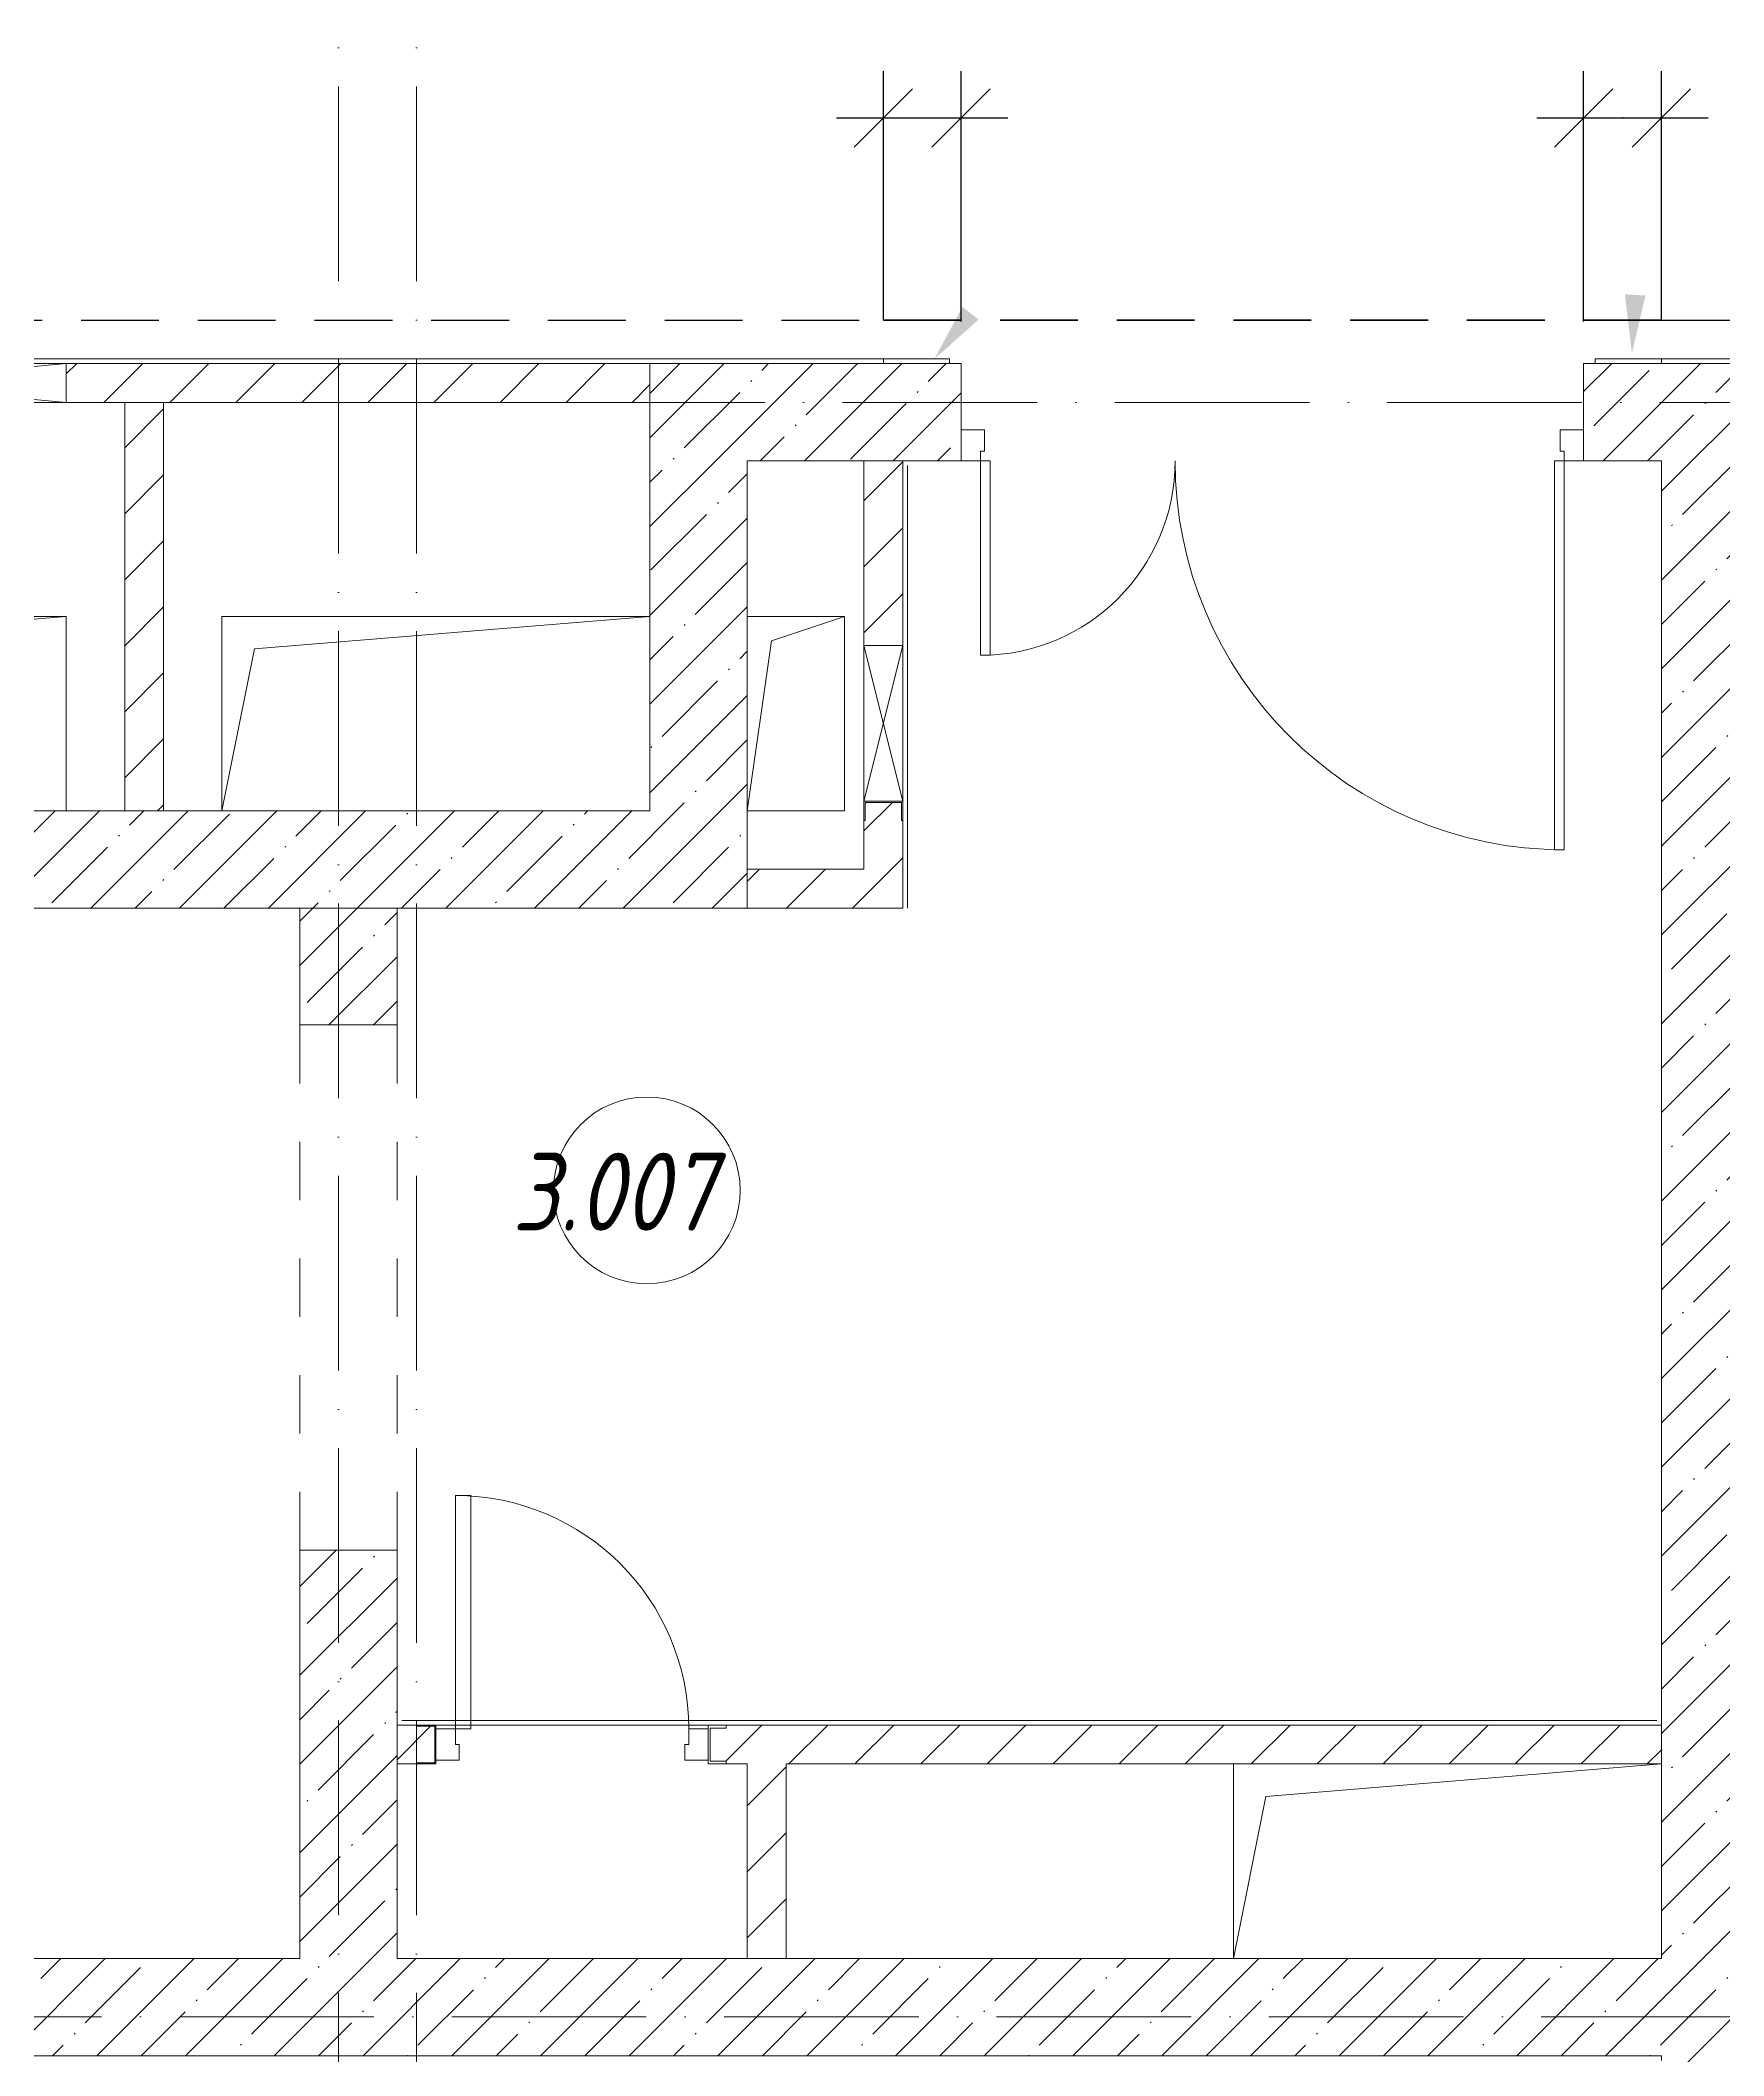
# Model space of a CAD drawing. Header units: millimetres. Extents: x -213536 to 1564669, y -45299 to 942238.
# Drawn here: x 440399 to 444726, y 505552 to 510733 of the extents above; entities that cross this region are included whole.
import ezdxf

# ---------------------------------------------------------------- set-up
doc = ezdxf.new("R2010")
doc.units = ezdxf.units.MM
for name, pattern in [('01 Штриховая _2 мм_', [300, 200, -100]), ('50_200_ШТРИХ_1Т_ш5_п1_п1_', [700, 500, -100, 0, -100]), ('Штрих короткий', [300, 150, -150]), ('Штриховая _2 мм - 1 мм_', [300, 200, -100])]:
    doc.linetypes.add(name, pattern=pattern)
for name, color, linetype, lineweight in [('0-1', 7, 'Continuous', 5), ('0-2', 7, 'Continuous', 9), ('3) ЖБ 4м', 3, 'Continuous', 30), ('Каркас_Импост', 7, 'Continuous', 13), ('Марки помещений', 7, 'Continuous', 9), ('Обобщенные модели', 7, 'Continuous', 9), ('Общие ребра', 7, 'Continuous', 9), ('Оси-2', 7, '50_200_ШТРИХ_1Т_ш5_п1_п1_', 9), ('Открывание-1', 7, 'Continuous', 9), ('Панель', 7, 'Continuous', 13), ('Перемычка-1', 7, 'Штрих короткий', 9), ('Размеры', 7, 'Continuous', 15), ('Стены-1', 7, 'Continuous', 13), ('Текстовые примечания', 7, 'Continuous', 9), ('Штриховка разреза-1', 7, 'Continuous', 9), ('Элементы узлов-2', 7, 'Continuous', 9)]:
    doc.layers.add(name, color=color, linetype=linetype, lineweight=lineweight)
doc.layers.add('СТ-1_1', color=7, linetype='Штриховая _2 мм - 1 мм_', lineweight=90, true_color=0x888888)
doc.layers.add('СТ-1_2', color=7, linetype='01 Штриховая _2 мм_', lineweight=90, true_color=0x80abd1)
doc.layers.get('0-2').off()
doc.styles.add('ISOCPEUR_I_1', font='isocpeui.ttf', dxfattribs={"width": 0.85, "height": 2.5})
doc.styles.add('ISOCPEUR_I_6', font='isocpeui.ttf', dxfattribs={"width": 0.85, "height": 3.5})
doc.dimstyles.new('ISO-2_5_0_9К', dxfattribs={"dimscale": 304.8, "dimtxt": 248.995294, "dimasz": 0.492126, "dimexe": 0.393701, "dimexo": 0.328084, "dimgap": 0, "dimtad": 1, "dimdec": 0, "dimzin": 0, "dimdsep": 46, "dimtxsty": 'ISOCPEUR_I_1', "dimblk1": 'OBLIQUE', "dimblk2": 'OBLIQUE', "dimsah": 1, "dimcen": 0.09, "dimdle": 0.393701, "dimazin": 0, "dimtfac": 1, "dimtdec": 4, "dimtix": 1, "dimtmove": 0, "dimatfit": 3, "dimfxl": 1, "dimtvp": 1, "dimtolj": 1, "dimtzin": 0, "dimarcsym": 2})
pattern_1 = [(45, (0, 0), (-84.85281, 84.85281), [])]
pattern_2 = [(45, (0, 0), (-114.04925, 114.04925), []), (45, (114.05, 0), (-114.04925, 114.04925), [201.612, -40.322, 3.353, -36.97])]

# ---------------------------------------------------------------- blocks, each defined once
blk = doc.blocks.new('_Oblique')
at = {"color": 0, "linetype": 'ByBlock', "lineweight": -2}
blk.add_line((-0.5, -0.5), (0.5, 0.5), dxfattribs=at)
blk = doc.blocks.new('*D3992')
at = {"layer": 'Defpoints', "color": 0, "lineweight": 30, "transparency": 16777216}
for p in [(442766, 510533.9), (442566, 509914.4), (442766, 509910.4)]:
    blk.add_point(p, dxfattribs=at)
at = {"layer": 'Размеры', "color": 0, "lineweight": -2, "transparency": 16777216}
for p, q in [((442566, 510014.4), (442566, 510653.9)), ((442766, 510010.4), (442766, 510653.9)), ((442446, 510533.9), (442886, 510533.9))]:
    blk.add_line(p, q, dxfattribs=at)
at = {"layer": 'Размеры', "color": 0, "lineweight": -2, "transparency": 16777216, "xscale": 150, "yscale": 150, "zscale": 150, "rotation": 180}
blk.add_blockref('_Oblique', (442566, 510533.9), dxfattribs=at)
at = {"layer": 'Размеры', "color": 0, "lineweight": -2, "transparency": 16777216, "xscale": 150, "yscale": 150, "zscale": 150}
blk.add_blockref('_Oblique', (442766, 510533.9), dxfattribs=at)
at = {"layer": 'Размеры', "color": 0, "transparency": 16777216, "insert": (442666, 510535.2), "char_height": 2.5, "width": 568.858, "attachment_point": 5, "style": 'ISOCPEUR_I_1'}
blk.add_mtext('\\A1;200', dxfattribs=at)
blk = doc.blocks.new('*D3993')
at = {"layer": 'Defpoints', "color": 0, "lineweight": 30, "transparency": 16777216}
for p in [(444566, 510533.9), (444566, 509914.4), (444366, 509910.4)]:
    blk.add_point(p, dxfattribs=at)
at = {"layer": 'Размеры', "color": 0, "lineweight": -2, "transparency": 16777216}
for p, q in [((444366, 510010.4), (444366, 510653.9)), ((444566, 510014.4), (444566, 510653.9)), ((444246, 510533.9), (444686, 510533.9))]:
    blk.add_line(p, q, dxfattribs=at)
at = {"layer": 'Размеры', "color": 0, "lineweight": -2, "transparency": 16777216, "xscale": 150, "yscale": 150, "zscale": 150, "rotation": 180}
blk.add_blockref('_Oblique', (444366, 510533.9), dxfattribs=at)
at = {"layer": 'Размеры', "color": 0, "lineweight": -2, "transparency": 16777216, "xscale": 150, "yscale": 150, "zscale": 150}
blk.add_blockref('_Oblique', (444566, 510533.9), dxfattribs=at)
at = {"layer": 'Размеры', "color": 0, "transparency": 16777216, "insert": (444466, 510535.2), "char_height": 2.5, "width": 568.858, "attachment_point": 5, "style": 'ISOCPEUR_I_1'}
blk.add_mtext('\\A1;200', dxfattribs=at)
blk = doc.blocks.new('Проем_Дверь_Прямоугольный - 1350х2100h_проемы без заполнения-26950587-АИ2_03_План отделки стен 3-го этажа _Часть 1_')
at = {"layer": 'Перемычка-1'}
for p, q in [((675, 125), (-675, 125)), ((675, -125), (-675, -125))]:
    blk.add_line(p, q, dxfattribs=at)
blk = doc.blocks.new('Дверь_СКБ_2Ст_Внутренняя_ШЕР - СОШ_Д-31__Дв_1600x2100h_ЛК_Лифтовой холл _зона безопасности МГН__EIS60-26412756-АИ2_03_План отделки стен 3-го этажа _Часть 1_')
at = {"layer": 'Каркас_Импост'}
for p, q in [((-737.5, 125), (-787.5, 125)), ((-787.5, 125), (-787.5, 45)), ((-737.5, 125), (-737.5, 100)), ((812.5, 125), (762.5, 125)), ((762.5, 125), (762.5, 100)), ((812.5, 125), (812.5, 45)), ((-737.5, 100), (-727.5, 100)), ((-727.5, 100), (-727.5, 45)), ((752.5, 100), (762.5, 100)), ((752.5, 100), (752.5, 45)), ((-727.5, 45), (-787.5, 45)), ((812.5, 45), (752.5, 45))]:
    blk.add_line(p, q, dxfattribs=at)
at = {"layer": 'Открывание-1'}
for centre, radius, start, end in [((-737.5, 125), 1000, 0, 90), ((762.5, 125), 500, 90, 180)]:
    blk.add_arc(centre, radius, start, end, dxfattribs=at)
at = {"layer": 'Панель'}
for p, q in [((-737.5, 1125), (-712.5, 1125)), ((-737.5, 1125), (-737.5, 125)), ((-712.5, 125), (-712.5, 1125)), ((762.5, 625), (737.5, 625)), ((737.5, 125), (737.5, 625)), ((762.5, 625), (762.5, 125)), ((-737.5, 125), (-712.5, 125)), ((762.5, 125), (737.5, 125))]:
    blk.add_line(p, q, dxfattribs=at)
blk = doc.blocks.new('Дверь_СКБ_1Ст_Внутренняя_ШЕР - СОШ_Д-2__Дв_700x2100h_Технический шкаф пульт управления_EIS60-28519008-АИ2_03_План отделки стен 3-го этажа _Часть 1_')
at = {"layer": 'Каркас_Импост'}
for p, q in [((-337.5, -40), (-337.5, 40)), ((-337.5, 40), (-277.5, 40)), ((-277.5, 0), (-277.5, 40)), ((302.5, 40), (362.5, 40)), ((302.5, 0), (302.5, 40)), ((-337.5, -40), (-287.5, -40)), ((-287.5, -40), (-287.5, 0)), ((-277.5, 0), (-287.5, 0)), ((312.5, 0), (302.5, 0)), ((312.5, -40), (312.5, 0)), ((312.5, -40), (362.5, -40))]:
    blk.add_line(p, q, dxfattribs=at)
at = {"layer": 'Открывание-1'}
blk.add_arc((312.5, -40), 600, 180, 270, dxfattribs=at)
at = {"layer": 'Панель'}
for p, q in [((272.5, -40), (272.5, -640)), ((312.5, -40), (272.5, -40)), ((312.5, -640), (312.5, -40)), ((312.5, -640), (272.5, -640))]:
    blk.add_line(p, q, dxfattribs=at)
blk = doc.blocks.new('154_Фахверк_СКБ_Швеллер - Тип_100_3960_зеркало-28515619-АИ2_03_План отделки стен 3-го этажа _Часть 1_')
at = {"layer": 'Обобщенные модели'}
for p, q in [((175, 50), (125, 50)), ((125, 50), (125, -50)), ((128, 47), (175, 47)), ((128, -47), (128, 47)), ((175, 47), (175, 50)), ((125, -50), (175, -50)), ((175, -47), (128, -47)), ((175, -50), (175, -47))]:
    blk.add_line(p, q, dxfattribs=at)
blk = doc.blocks.new('154_Стойка_СКБ_Швеллер - СМ-2180_100-28318692-АИ2_03_План отделки стен 3-го этажа _Часть 1_')
at = {"layer": 'Обобщенные модели'}
for p, q in [((171, 50), (125, 50)), ((125, 50), (125, -50)), ((129.5, 42.4), (171, 42.4)), ((129.5, -42.4), (129.5, 42.4)), ((171, 42.4), (171, 50)), ((125, -50), (171, -50)), ((171, -42.4), (129.5, -42.4)), ((171, -50), (171, -42.4))]:
    blk.add_line(p, q, dxfattribs=at)
blk = doc.blocks.new('AR_Отверстие прямоугольное _в плите_ - AR_Отверстие прямоугольное _в плите_-V228-АИ2_03_План отделки стен 3-го этажа _Часть 1_')
at = {"layer": 'Обобщенные модели'}
for p, q in [((-550, 250), (-550, -250)), ((-466.7, 166.7), (550, 250)), ((-550, -250), (-466.7, 166.7))]:
    blk.add_line(p, q, dxfattribs=at)
blk = doc.blocks.new('AR_Отверстие прямоугольное _в плите_ - AR_Отверстие прямоугольное _в плите_-V204-АИ2_03_План отделки стен 3-го этажа _Часть 1_')
at = {"layer": 'Обобщенные модели'}
for p, q in [((125, 250), (-125, 250)), ((-62.5, 187.5), (125, 250)), ((125, -250), (125, 250)), ((-125, -250), (-62.5, 187.5)), ((-125, -250), (125, -250))]:
    blk.add_line(p, q, dxfattribs=at)
blk = doc.blocks.new('AR_Отверстие прямоугольное _в плите_ - AR_Отверстие прямоугольное _в плите_-V242-АИ2_03_План отделки стен 3-го этажа _Часть 1_')
at = {"layer": 'Обобщенные модели'}
for p, q in [((550, 250), (-550, 250)), ((-550, 250), (-550, -249.7)), ((-466.7, 166.7), (550, 250)), ((-549.9, -249.7), (-466.7, 166.7))]:
    blk.add_line(p, q, dxfattribs=at)
blk = doc.blocks.new('AR_Отверстие прямоугольное _в плите_ - AR_Отверстие прямоугольное _в плите_-V248-АИ2_03_План отделки стен 3-го этажа _Часть 1_')
at = {"layer": 'Обобщенные модели'}
for p, q in [((550, 250), (-550, 250)), ((-466.7, 166.7), (550, 250)), ((550, -250), (550, 250)), ((-550, -250), (-466.7, 166.7))]:
    blk.add_line(p, q, dxfattribs=at)
blk = doc.blocks.new('AR_Отверстие прямоугольное _в стене_ - AR_Отверстие прямоугольное _в стене__ОВ-36913595-АИ2_03_План отделки стен 3-го этажа _Часть 1_')
at = {"layer": 'Элементы узлов-2'}
for p, q in [((-550, -50), (-550, 50)), ((-550, 50), (550, 50)), ((550, 50), (-550, -50)), ((-550, 50), (550, -50)), ((550, 50), (-550, 50)), ((-550, 50), (-550, -50)), ((550, 50), (550, -50)), ((550, -50), (550, 50)), ((550, -50), (-550, -50)), ((-550, -50), (550, -50))]:
    blk.add_line(p, q, dxfattribs=at)
blk = doc.blocks.new('AR_Отверстие прямоугольное _в стене_ - AR_Отверстие прямоугольное _в стене__ОВ-36914865-АИ2_03_План отделки стен 3-го этажа _Часть 1_')
at = {"layer": 'Элементы узлов-2'}
for p, q in [((-200, 50), (200, 50)), ((200, 50), (-200, -50)), ((-200, 50), (200, -50)), ((200, 50), (-200, 50)), ((200, 50), (200, -50)), ((200, -50), (200, 50)), ((200, -50), (-200, -50)), ((-200, -50), (200, -50))]:
    blk.add_line(p, q, dxfattribs=at)
blk = doc.blocks.new('0125-Р-ОО-Ш2-АР-о_23_10_2024_rvt-1-АИ2_03_План отделки стен 3-го этажа _Часть 1_')
at = {"layer": 'Штриховка разреза-1'}
h = blk.add_hatch(dxfattribs=at)
h.set_pattern_fill('FP_121', color=256, style=0, pattern_type=2)
h.set_pattern_definition(pattern_1)
h.paths.add_polyline_path([(11550, 64900), (12800, 64900), (12800, 65000), (11300, 65000), (11300, 64900), (11450, 64900)], flags=0)
h = blk.add_hatch(dxfattribs=at)
h.set_pattern_fill('FP_2', color=256, style=0, pattern_type=2)
h.set_pattern_definition(pattern_2)
h.paths.add_polyline_path([(15400, 64750), (15400, 65000), (15200, 65000), (15200, 64750)], flags=0)
h.paths.add_polyline_path([(12800, 64750), (13600, 64750), (13600, 65000), (12800, 65000)], flags=0)
h = blk.add_hatch(dxfattribs=at)
h.set_pattern_fill('FP_2', color=256, style=0, pattern_type=2)
h.set_pattern_definition(pattern_2)
h.paths.add_polyline_path([(15400, 57500), (15650, 57500), (15650, 65000), (15400, 65000), (15400, 58319.5)], flags=0)
h = blk.add_hatch(dxfattribs=at)
h.set_pattern_fill('FP_121', color=256, style=0, pattern_type=2)
h.set_pattern_definition(pattern_1)
h.paths.add_polyline_path([(11550, 63850), (11550, 64900), (11450, 64900), (11450, 63850)], flags=0)
h = blk.add_hatch(dxfattribs=at)
h.set_pattern_fill('FP_2', color=256, style=0, pattern_type=2)
h.set_pattern_definition(pattern_2)
h.paths.add_polyline_path([(13050, 63850), (13050, 64750), (12800, 64750), (12800, 63850)], flags=0)
h = blk.add_hatch(dxfattribs=at)
h.set_pattern_fill('FP_121', color=256, style=0, pattern_type=2)
h.set_pattern_definition(pattern_1)
h.paths.add_polyline_path([(13450, 63600), (13450, 63825), (13447, 63825), (13447, 63872), (13353, 63872), (13353, 63825), (13350, 63825), (13350, 63600)], flags=0)
h.paths.add_polyline_path([(13450, 64275), (13450, 64750), (13350, 64750), (13350, 64275), (13404.8, 64275)], flags=0)
h = blk.add_hatch(dxfattribs=at)
h.set_pattern_fill('FP_2', color=256, style=0, pattern_type=2)
h.set_pattern_definition(pattern_2)
h.paths.add_polyline_path([(13050, 63600), (13050, 63850), (10200, 63850), (10200, 63600), (12150, 63600)], flags=0)
h = blk.add_hatch(dxfattribs=at)
h.set_pattern_fill('FP_121', color=256, style=0, pattern_type=2)
h.set_pattern_definition(pattern_1)
h.paths.add_polyline_path([(13350, 63600), (13350, 63700), (13050, 63700), (13050, 63600)], flags=0)
h = blk.add_hatch(dxfattribs=at)
h.set_pattern_fill('FP_2', color=256, style=0, pattern_type=2)
h.set_pattern_definition(pattern_2)
h.paths.add_polyline_path([(11900, 60900), (12150, 60900), (12150, 61949.7), (11900, 61949.7), (11900, 61718.4)], flags=0)
h.paths.add_polyline_path([(12150, 63299.7), (12150, 63600), (11900, 63600), (11900, 63299.7)], flags=0)
h = blk.add_hatch(dxfattribs=at)
h.set_pattern_fill('FP_121', color=256, style=0, pattern_type=2)
h.set_pattern_definition(pattern_1)
h.paths.add_polyline_path([(12200, 61400), (12200, 61403), (12247, 61403), (12247, 61497), (12200, 61497), (12200, 61500), (12150, 61500), (12150, 61400)], flags=0)
h.paths.add_polyline_path([(13150, 61400), (15400, 61400), (15400, 61500), (12996, 61500), (12996, 61492.4), (12954.5, 61492.4), (12954.5, 61407.6), (12996, 61407.6), (12996, 61400), (13050, 61400)], flags=0)
h = blk.add_hatch(dxfattribs=at)
h.set_pattern_fill('FP_121', color=256, style=0, pattern_type=2)
h.set_pattern_definition(pattern_1)
h.paths.add_polyline_path([(13150, 60900), (13150, 61400), (13050, 61400), (13050, 60900)], flags=0)
h = blk.add_hatch(dxfattribs=at)
h.set_pattern_fill('FP_2', color=256, style=0, pattern_type=2)
h.set_pattern_definition(pattern_2)
h.paths.add_polyline_path([(15366, 60650), (15400, 60650), (15400, 60900), (10200, 60900), (10200, 60650), (14423.8, 60650)], flags=0)
at = {"layer": 'Стены-1'}
for p, q in [((12800, 65000), (11300, 65000)), ((12800, 64900), (12800, 65000)), ((13600, 65000), (12800, 65000)), ((12800, 65000), (12800, 64750)), ((13600, 64750), (13600, 65000)), ((15400, 65000), (15200, 65000)), ((15200, 65000), (15200, 64750)), ((15650, 65000), (15400, 65000)), ((11300, 64900), (11450, 64900)), ((11450, 64900), (11450, 63850)), ((11550, 64900), (12800, 64900)), ((11550, 63850), (11550, 64900)), ((12800, 64750), (12800, 63850)), ((13050, 63850), (13050, 64750)), ((13050, 64750), (13600, 64750)), ((13450, 64750), (13350, 64750)), ((13350, 64750), (13350, 64275)), ((13450, 64275), (13450, 64750)), ((15200, 64750), (15400, 64750)), ((15400, 64750), (15400, 60900)), ((12800, 63850), (10200, 63850)), ((11450, 63850), (11550, 63850)), ((13050, 63600), (13050, 63850)), ((13350, 63825), (13350, 63700)), ((13450, 63600), (13450, 63825)), ((13350, 63700), (13050, 63700)), ((13050, 63700), (13050, 63600)), ((10200, 63600), (11900, 63600)), ((11900, 63600), (11900, 63299.7)), ((12150, 63299.7), (12150, 63600)), ((12150, 63600), (13050, 63600)), ((13050, 63600), (13350, 63600)), ((13350, 63600), (13450, 63600)), ((11900, 63299.7), (12150, 63299.7)), ((12150, 61949.7), (11900, 61949.7)), ((11900, 61949.7), (11900, 60900)), ((12150, 60900), (12150, 61949.7)), ((12200, 61500), (12150, 61500)), ((12150, 61500), (12150, 61400)), ((15400, 61500), (12996, 61500)), ((15400, 61400), (15400, 61500)), ((12150, 61400), (12200, 61400)), ((12996, 61400), (13050, 61400)), ((13050, 61400), (13050, 60900)), ((13150, 61400), (15400, 61400)), ((13150, 60900), (13150, 61400)), ((11900, 60900), (10200, 60900)), ((15400, 60900), (12150, 60900)), ((13050, 60900), (13150, 60900))]:
    blk.add_line(p, q, dxfattribs=at)
at = {"layer": '0-2'}
for name, p in [('AR_Отверстие прямоугольное _в стене_ - AR_Отверстие прямоугольное _в стене__ОВ-36913595-АИ2_03_План отделки стен 3-го этажа _Часть 1_', (10750, 64950)), ('AR_Отверстие прямоугольное _в плите_ - AR_Отверстие прямоугольное _в плите_-V248-АИ2_03_План отделки стен 3-го этажа _Часть 1_', (10750, 64100)), ('AR_Отверстие прямоугольное _в плите_ - AR_Отверстие прямоугольное _в плите_-V242-АИ2_03_План отделки стен 3-го этажа _Часть 1_', (12250, 64099.7)), ('AR_Отверстие прямоугольное _в плите_ - AR_Отверстие прямоугольное _в плите_-V204-АИ2_03_План отделки стен 3-го этажа _Часть 1_', (13175, 64100)), ('154_Стойка_СКБ_Швеллер - СМ-2180_100-28318692-АИ2_03_План отделки стен 3-го этажа _Часть 1_', (12825, 61450)), ('AR_Отверстие прямоугольное _в плите_ - AR_Отверстие прямоугольное _в плите_-V228-АИ2_03_План отделки стен 3-го этажа _Часть 1_', (14850, 61150))]:
    blk.add_blockref(name, p, dxfattribs=at)
for name, p, rotation in [('Дверь_СКБ_2Ст_Внутренняя_ШЕР - СОШ_Д-31__Дв_1600x2100h_ЛК_Лифтовой холл _зона безопасности МГН__EIS60-26412756-АИ2_03_План отделки стен 3-го этажа _Часть 1_', (14412.5, 64875), 180), ('AR_Отверстие прямоугольное _в стене_ - AR_Отверстие прямоугольное _в стене__ОВ-36914865-АИ2_03_План отделки стен 3-го этажа _Часть 1_', (13400, 64075), 89.9999999999999), ('154_Фахверк_СКБ_Швеллер - Тип_100_3960_зеркало-28515619-АИ2_03_План отделки стен 3-го этажа _Часть 1_', (13400, 64000), 269.9999999999999), ('Проем_Дверь_Прямоугольный - 1350х2100h_проемы без заполнения-26950587-АИ2_03_План отделки стен 3-го этажа _Часть 1_', (12025, 62624.7), 89.99999999999991), ('Дверь_СКБ_1Ст_Внутренняя_ШЕР - СОШ_Д-2__Дв_700x2100h_Технический шкаф пульт управления_EIS60-28519008-АИ2_03_План отделки стен 3-го этажа _Часть 1_', (12612.5, 61450), 180), ('154_Фахверк_СКБ_Швеллер - Тип_100_3960_зеркало-28515619-АИ2_03_План отделки стен 3-го этажа _Часть 1_', (12375, 61450), 180)]:
    blk.add_blockref(name, p, dxfattribs=dict(at, rotation=rotation))
blk = doc.blocks.new('AI_Марка_Помещение_х1__Общий_E___ISO-2_1K_ - Номер-16210215-АИ2_03_План отделки стен 3-го этажа _Часть 1_')
at = {"layer": 'Марки помещений'}
for start, end in [(360, 180), (180, 360)]:
    blk.add_arc((0.039, 0.312), 2.4, start, end, dxfattribs=at)
blk = doc.blocks.new('3этВверх')
at = {"layer": 'Текстовые примечания'}
for points in [[(444490.1, 509929.1), (444524.9, 510077.4), (444472.1, 510080.4)], [(442697.2, 509914), (442810.8, 510015.4), (442769.3, 510048.1)]]:
    blk.add_hatch(color=256, dxfattribs=at).paths.add_polyline_path(points, flags=0)
at = {"layer": 'Общие ребра'}
for p, q in [((442566, 509902.4), (442566, 509914.4)), ((444566, 509914.4), (444566, 509902.4))]:
    blk.add_line(p, q, dxfattribs=at)
at = {"layer": 'СТ-1_1', "lineweight": 25}
for p, q in [((439004, 510014.4), (442566, 510014.4)), ((444566, 510014.4), (452604, 510014.4))]:
    blk.add_line(p, q, dxfattribs=at)
at = {"layer": 'СТ-1_2'}
blk.add_line((442566, 510014.4), (444566, 510014.4), dxfattribs=at)
at = {"layer": 'Стены-1'}
for p, q in [((442736, 509914.4), (439104, 509914.4)), ((442736, 509902.4), (442736, 509914.4)), ((445466, 509914.4), (444396, 509914.4)), ((444396, 509914.4), (444396, 509902.4)), ((440466, 509902.4), (442736, 509902.4)), ((444396, 509902.4), (445421, 509902.4)), ((442616, 509652.4), (442616, 509177.4)), ((442628, 509652.4), (442616, 509652.4)), ((442628, 508502.4), (442628, 509640.4)), ((442616, 508727.4), (442616, 508502.4)), ((444554, 506414.4), (441328, 506414.4)), ((441328, 506402.4), (441366, 506402.4)), ((441416, 506402.4), (442116, 506402.4)), ((442162, 506402.4), (444566, 506402.4)), ((444566, 506402.4), (444566, 506414.4)), ((444566, 505552.4), (439116, 505552.4)), ((444566, 505540.4), (444566, 505552.4))]:
    blk.add_line(p, q, dxfattribs=at)
at = {"layer": '0-1'}
blk.add_blockref('0125-Р-ОО-Ш2-АР-о_23_10_2024_rvt-1-АИ2_03_План отделки стен 3-го этажа _Часть 1_', (429166, 444902.4), dxfattribs=at)
at = {"layer": 'Марки помещений', "xscale": 99.99999999999993, "yscale": 99.99999999999993, "zscale": 99.99999999999993}
blk.add_blockref('AI_Марка_Помещение_х1__Общий_E___ISO-2_1K_ - Номер-16210215-АИ2_03_План отделки стен 3-го этажа _Часть 1_', (441954.2, 507745.7), dxfattribs=at)
at = {"layer": 'Марки помещений', "insert": (441611.6, 507873.6), "char_height": 200, "width": 785.654, "attachment_point": 1, "style": 'ISOCPEUR_I_6'}
blk.add_mtext('3.007', dxfattribs=at)
blk = doc.blocks.new('Ос 3 эт верх часть')
at = {"layer": 'Оси-2'}
for p, q in [((441166, 499613), (441166, 535177.6)), ((441366, 499613), (441366, 533907.6)), ((535374.3, 509802.4), (426847.2, 509802.4)), ((441366, 508502.4), (426847.2, 508502.4)), ((506366, 505652.4), (426847.2, 505652.4))]:
    blk.add_line(p, q, dxfattribs=at)
at = {"layer": 'Размеры'}
for base, p1, p2, picture, middle in [((442766, 510533.9), (442566, 509914.4), (442766, 509910.4), '*D3992', (442666, 510535.2)), ((444566, 510533.9), (444366, 509910.4), (444566, 509914.4), '*D3993', (444466, 510535.2))]:
    dim = blk.add_linear_dim(base=base, p1=p1, p2=p2, dimstyle='ISO-2_5_0_9К', override={"dimpost": '<>', "dimfxl": 200.039996}, dxfattribs=at)
    dim.commit()
    dim.dimension.update_dxf_attribs({"geometry": picture, "text_midpoint": middle})

msp = doc.modelspace()

# ---------------------------------------------------------------- block references
at = {"color": 5, "lineweight": 30}
msp.add_blockref('Ос 3 эт верх часть', (0, 0), dxfattribs=at)
at = {"layer": '3) ЖБ 4м'}
msp.add_blockref('3этВверх', (0, 0), dxfattribs=at)

doc.saveas('drawing.dxf')
